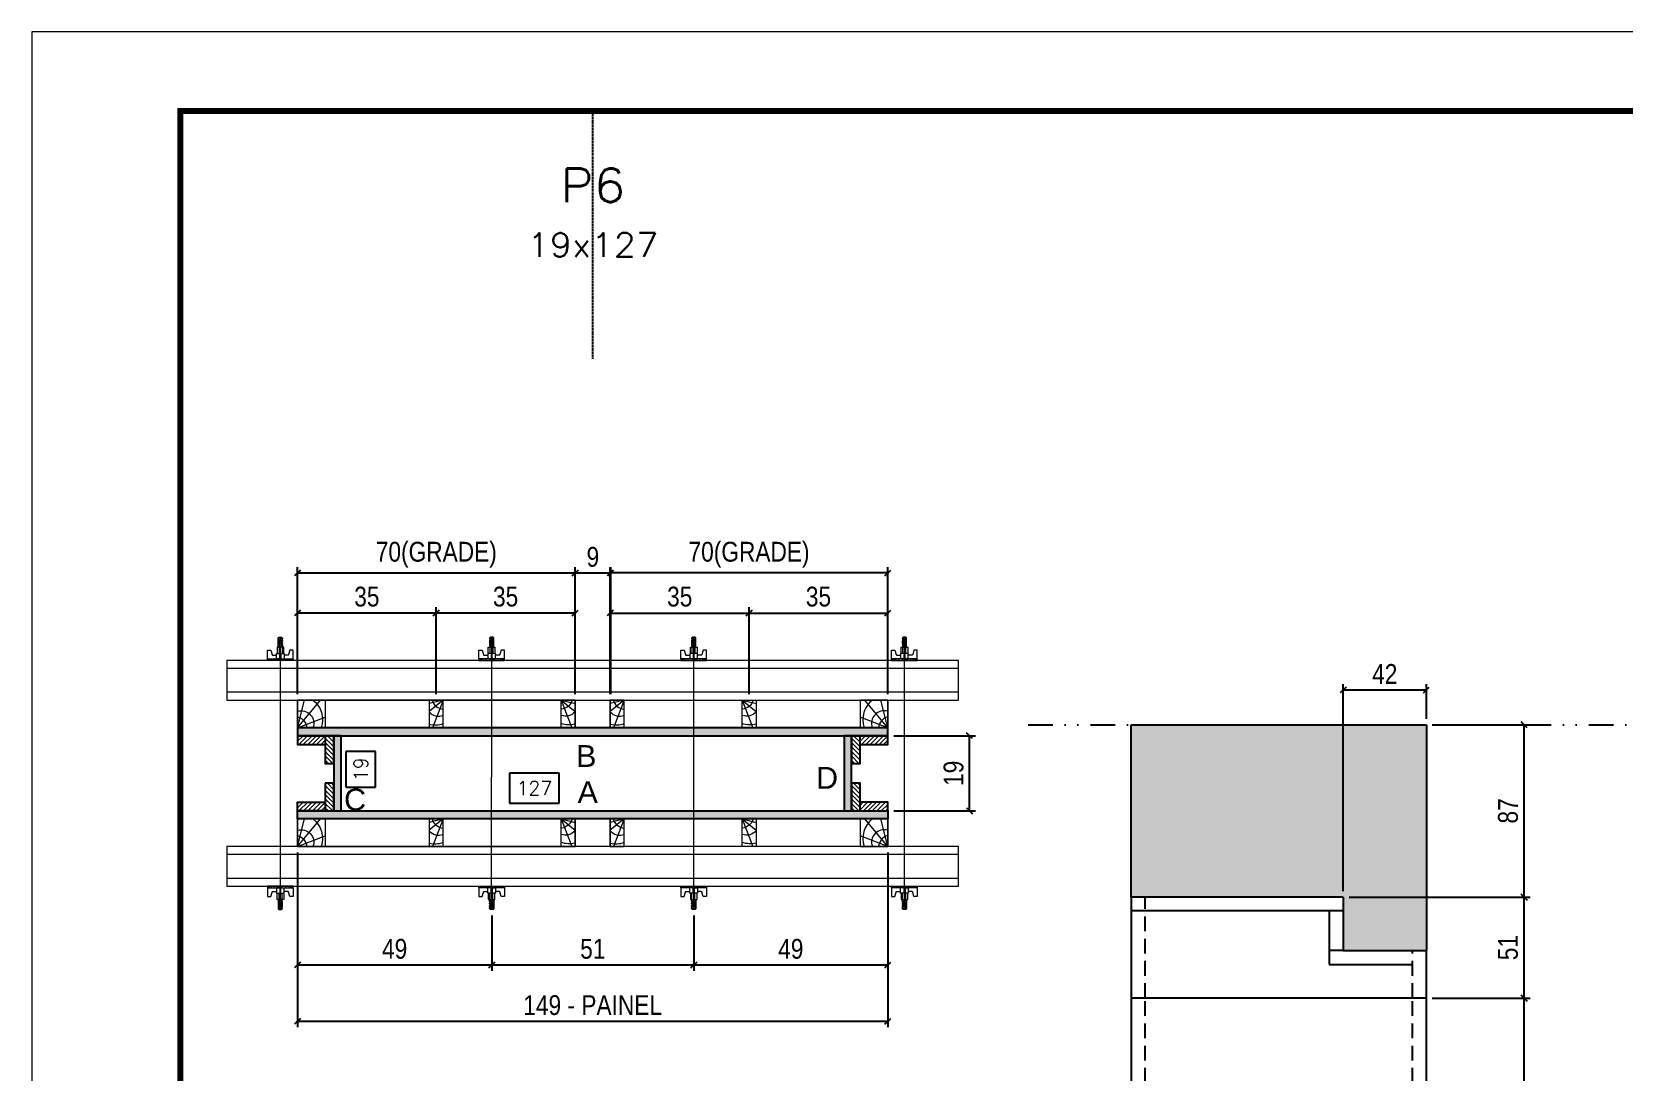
# Model space of a CAD drawing. Extents: x 14400 to 27878, y -21631 to 6985.
# Drawn here: x 16012 to 16816, y 4163 to 4688 of the extents above; entities that cross this region are included whole.
import ezdxf
from ezdxf.enums import TextEntityAlignment as Align

# ---------------------------------------------------------------- set-up
doc = ezdxf.new("R2010")
doc.units = 0
for name, pattern in [('DASHED', [0.75, 0.5, -0.25]), ('DIVIDE2', [0.625, 0.25, -0.125, 0, -0.125, 0, -0.125]), ('HIDDEN', [0.375, 0.25, -0.125])]:
    doc.linetypes.add(name, pattern=pattern)
for name, color, linetype in [('CHAPA', 1, 'Continuous'), ('COTA', 241, 'Continuous'), ('MEIO_PONT', 93, 'Continuous'), ('Nível', 160, 'Continuous'), ('Painéis', 200, 'Continuous'), ('SARR_2.2x7', 40, 'Continuous'), ('SARRAFO', 251, 'Continuous'), ('Sarrafo de Pressão', 42, 'HIDDEN'), ('Texto de Titulo', 7, 'Continuous'), ('Texto Qtd Sarr', 242, 'Continuous'), ('TEXTO_GERAL', 7, 'Continuous')]:
    doc.layers.add(name, color=color, linetype=linetype)
for name, color, linetype, lineweight in [('Folhas', 255, 'Continuous', 9), ('Hachura', 251, 'Continuous', 9), ('Madeira', 126, 'Continuous', 18), ('Perfil Metálico', 224, 'Continuous', 18), ('SARRAFO DE PRESSAO', 251, 'DASHED', 9), ('Texto Seção', 7, 'Continuous', 15)]:
    doc.layers.add(name, color=color, linetype=linetype, lineweight=lineweight)
doc.styles.add('ARIAL', font='arial.ttf')
doc.styles.add('COTA TECNICA', font='techl___.ttf', dxfattribs={"height": 10})
doc.styles.add('COTA TECNICA 2X', font='techl___.ttf', dxfattribs={"height": 10})
doc.styles.add('ROMANS', font='romans.shx')
doc.dimstyles.new('PAINEL', dxfattribs={"dimtxt": 10, "dimasz": 3, "dimexe": 3, "dimexo": 3, "dimgap": 3, "dimtad": 1, "dimdec": 1, "dimzin": 12, "dimdsep": 46, "dimtxsty": 'COTA TECNICA', "dimblk1": 'OBLIQUE', "dimblk2": 'OBLIQUE', "dimsah": 1, "dimcen": 0.9, "dimclrd": 4, "dimclre": 4, "dimclrt": 240, "dimadec": 1, "dimazin": 3, "dimtfac": 1, "dimtdec": 1, "dimtmove": 0, "dimatfit": 3, "dimfxl": 1, "dimtolj": 1, "dimtzin": 12, "dimarcsym": 0})
doc.dimstyles.new('SECAO PILAR', dxfattribs={"dimtxt": 10, "dimasz": 3, "dimexe": 3, "dimexo": 3, "dimgap": 3, "dimtad": 1, "dimdec": 1, "dimlfac": 0.5, "dimzin": 12, "dimdsep": 46, "dimtxsty": 'COTA TECNICA 2X', "dimblk1": 'OBLIQUE', "dimblk2": 'OBLIQUE', "dimsah": 1, "dimcen": 0.9, "dimclrd": 256, "dimclre": 256, "dimclrt": 256, "dimadec": 1, "dimazin": 3, "dimtfac": 1, "dimtdec": 1, "dimtmove": 0, "dimatfit": 3, "dimfxl": 1, "dimtolj": 1, "dimtzin": 12, "dimarcsym": 0})
doc.dimstyles.new('SECÇÃO 2', dxfattribs={"dimtxt": 7, "dimasz": 6, "dimexe": 0.18, "dimexo": 2, "dimgap": -4, "dimtad": 3, "dimdec": 1, "dimlfac": 0.5, "dimzin": 12, "dimdsep": 46, "dimtxsty": 'ROMANS', "dimblk": 'ARCHTICK', "dimcen": 0.09, "dimse1": 1, "dimse2": 1, "dimsd1": 1, "dimsd2": 1, "dimclrd": 180, "dimclre": 5, "dimclrt": 1, "dimadec": 0, "dimazin": 3, "dimtfac": 1, "dimtdec": 1, "dimtofl": 0, "dimtmove": 0, "dimatfit": 3, "dimldrblk": 'ARCHTICK', "dimfxl": 1, "dimtolj": 1, "dimtzin": 0, "dimarcsym": 0})
pattern_1 = [(225, (7022.1627, -18597.0831), (1.12253202, -1.12253202), [])]

# ---------------------------------------------------------------- blocks, each defined once
blk = doc.blocks.new('9999999999')
at = {"layer": 'Folhas'}
blk.add_lwpolyline([(98138.98, 34190.21), (99623.98, 34190.21), (99623.98, 35240.21), (98138.98, 35240.21)], close=True, dxfattribs=at)
at = {"layer": 'Folhas', "color": 30, "const_width": 3}
blk.add_lwpolyline([(98213.98, 34230.21), (99583.98, 34230.21), (99583.98, 35200.21), (98213.98, 35200.21)], close=True, dxfattribs=at)
blk = doc.blocks.new('*D2610')
at = {"layer": 'COTA', "color": 180, "lineweight": -2, "transparency": 16777216}
for p, q in [((16185.53, 4324.4), (16170.53, 4324.4)), ((16170.53, 4324.4), (16170.53, 4306.4)), ((16185.53, 4306.4), (16185.53, 4324.4)), ((16170.53, 4306.4), (16185.53, 4306.4))]:
    blk.add_line(p, q, dxfattribs=at)
at = {"layer": 'Defpoints', "color": 0, "transparency": 16777216}
for p in [(16185.43, 4332.33), (16185.43, 4294.33), (16189.53, 4294.33)]:
    blk.add_point(p, dxfattribs=at)
at = {"layer": 'COTA', "color": 1, "transparency": 16777216, "insert": (16178.03, 4315.4), "char_height": 7, "attachment_point": 5, "rotation": 90, "style": 'ROMANS'}
blk.add_mtext('\\A1;19', dxfattribs=at)
blk = doc.blocks.new('_ArchTick')
at = {"color": 0, "linetype": 'ByBlock', "const_width": 0.15}
blk.add_lwpolyline([(-0.5, -0.5), (0.5, 0.5)], dxfattribs=at)
blk = doc.blocks.new('*D2611')
at = {"layer": 'COTA', "color": 180, "lineweight": -2, "transparency": 16777216}
for p, q in [((16278.17, 4313.33), (16253.17, 4313.33)), ((16253.17, 4313.33), (16253.17, 4298.33)), ((16278.17, 4298.33), (16278.17, 4313.33)), ((16253.17, 4298.33), (16278.17, 4298.33))]:
    blk.add_line(p, q, dxfattribs=at)
at = {"layer": 'Defpoints', "color": 0, "transparency": 16777216}
for p in [(16168.11, 4294.33), (16422.11, 4294.33), (16422.11, 4294.33)]:
    blk.add_point(p, dxfattribs=at)
at = {"layer": 'COTA', "color": 1, "transparency": 16777216, "insert": (16265.67, 4305.83), "char_height": 7, "attachment_point": 5, "style": 'ROMANS'}
blk.add_mtext('\\A1;127', dxfattribs=at)
blk = doc.blocks.new('_Oblique')
at = {"color": 0, "linetype": 'ByBlock', "lineweight": -2}
blk.add_line((-0.5, -0.5), (0.5, 0.5), dxfattribs=at)
blk = doc.blocks.new('*D2612')
at = {"layer": 'COTA', "lineweight": -2, "transparency": 16777216}
for p, q in [((16146.11, 4273.33), (16146.11, 4185.16)), ((16444.11, 4273.37), (16444.11, 4185.16)), ((16146.11, 4188.16), (16444.11, 4188.16))]:
    blk.add_line(p, q, dxfattribs=at)
at = {"layer": 'Defpoints', "color": 0, "transparency": 16777216}
for p in [(16146.11, 4276.33), (16444.11, 4276.37), (16444.11, 4188.16)]:
    blk.add_point(p, dxfattribs=at)
at = {"layer": 'COTA', "lineweight": -2, "transparency": 16777216, "xscale": 3, "yscale": 3, "zscale": 3, "rotation": 180}
blk.add_blockref('_Oblique', (16146.11, 4188.16), dxfattribs=at)
at = {"layer": 'COTA', "lineweight": -2, "transparency": 16777216, "xscale": 3, "yscale": 3, "zscale": 3}
blk.add_blockref('_Oblique', (16444.11, 4188.16), dxfattribs=at)
at = {"layer": 'COTA', "transparency": 16777216, "insert": (16295.11, 4196.27), "char_height": 10, "attachment_point": 5, "style": 'COTA TECNICA 2X'}
blk.add_mtext('\\A1;149 - PAINEL', dxfattribs=at)
blk = doc.blocks.new('*D2613')
at = {"layer": 'COTA', "lineweight": -2, "transparency": 16777216}
for p, q in [((16146.11, 4273.33), (16146.11, 4213.59)), ((16244.18, 4241.55), (16244.18, 4213.59)), ((16146.11, 4216.59), (16244.18, 4216.59))]:
    blk.add_line(p, q, dxfattribs=at)
at = {"layer": 'Defpoints', "color": 0, "transparency": 16777216}
for p in [(16146.11, 4276.33), (16244.18, 4244.55), (16244.18, 4216.59)]:
    blk.add_point(p, dxfattribs=at)
at = {"layer": 'COTA', "lineweight": -2, "transparency": 16777216, "xscale": 3, "yscale": 3, "zscale": 3, "rotation": 180}
blk.add_blockref('_Oblique', (16146.11, 4216.59), dxfattribs=at)
at = {"layer": 'COTA', "lineweight": -2, "transparency": 16777216, "xscale": 3, "yscale": 3, "zscale": 3}
blk.add_blockref('_Oblique', (16244.18, 4216.59), dxfattribs=at)
at = {"layer": 'COTA', "transparency": 16777216, "insert": (16195.15, 4224.69), "char_height": 10, "attachment_point": 5, "style": 'COTA TECNICA 2X'}
blk.add_mtext('\\A1;49', dxfattribs=at)
blk = doc.blocks.new('*D2614')
at = {"layer": 'COTA', "lineweight": -2, "transparency": 16777216}
for p, q in [((16444.11, 4273.33), (16444.11, 4213.59)), ((16346.18, 4241.55), (16346.18, 4213.59)), ((16346.18, 4216.59), (16444.11, 4216.59))]:
    blk.add_line(p, q, dxfattribs=at)
at = {"layer": 'Defpoints', "color": 0, "transparency": 16777216}
for p in [(16444.11, 4276.33), (16346.18, 4244.55), (16444.11, 4216.59)]:
    blk.add_point(p, dxfattribs=at)
at = {"layer": 'COTA', "lineweight": -2, "transparency": 16777216, "xscale": 3, "yscale": 3, "zscale": 3, "rotation": 180}
blk.add_blockref('_Oblique', (16346.18, 4216.59), dxfattribs=at)
at = {"layer": 'COTA', "lineweight": -2, "transparency": 16777216, "xscale": 3, "yscale": 3, "zscale": 3}
blk.add_blockref('_Oblique', (16444.11, 4216.59), dxfattribs=at)
at = {"layer": 'COTA', "transparency": 16777216, "insert": (16395.15, 4224.69), "char_height": 10, "attachment_point": 5, "style": 'COTA TECNICA 2X'}
blk.add_mtext('\\A1;49', dxfattribs=at)
blk = doc.blocks.new('C')
at = {"layer": 'Hachura', "color": 0}
for p, q in [((0, 3.22), (0, -3.22)), ((0.45, 3.22), (0, 3.22)), ((0.46, 3.16), (0, 3.16)), ((0.46, 3.05), (0, 3.05)), ((0.46, 2.88), (0, 2.88)), ((0, 2.75), (0, -1.16)), ((0.46, 2.65), (0, 2.65)), ((0.46, 2.23), (0, 2.23)), ((0.46, 1.51), (0, 1.51)), ((0.39, 0.49), (0.17, 0.49)), ((0.45, -3.23), (0.45, 3.22)), ((0.45, 3.22), (2.58, 3.22)), ((1.74, 0.97), (0.45, 0.97)), ((1.45, 0.1), (0.45, 0.1)), ((1.35, 1.94), (1.35, 0.96)), ((2.58, 2.39), (1.47, 2.09)), ((1.74, -0.97), (1.74, 0.97)), ((1.74, 0.97), (1.74, 0.84)), ((1.74, 0.97), (1.74, 0.84)), ((1.74, 0.84), (3.35, 0.84)), ((3.35, 0.45), (1.74, 0.45)), ((2.58, 3.22), (2.58, 2.39)), ((3.32, 0.84), (3.32, -0.84)), ((3.35, 0.84), (3.35, -0.84)), ((3.68, 0.45), (3.35, 0.45)), ((3.84, -0.52), (3.35, 0.45)), ((3.35, 0.06), (3.67, -0.57)), ((3.68, 0.45), (4.16, -0.52)), ((3.72, 0.5), (4.25, -0.57)), ((4.37, -0.55), (3.83, 0.53)), ((4.15, 0.45), (3.93, 0.45)), ((4.42, -0.52), (3.93, 0.45)), ((4.15, 0.45), (4.26, 0.45)), ((4.26, 0.45), (4.74, -0.52)), ((4.3, 0.5), (4.83, -0.57)), ((4.95, -0.55), (4.41, 0.53)), ((4.51, 0.45), (4.84, 0.45)), ((5, -0.52), (4.51, 0.45)), ((4.84, 0.45), (5.32, -0.52)), ((4.88, 0.5), (5.41, -0.57)), ((5.53, -0.55), (4.99, 0.53)), ((5.58, -0.52), (5.09, 0.45)), ((5.42, 0.45), (5.09, 0.45)), ((5.58, -0.52), (5.09, 0.45)), ((5.42, 0.45), (5.74, -0.19)), ((5.46, 0.5), (5.74, -0.07)), ((5.74, 0.19), (5.57, 0.53)), ((5.74, 0.32), (5.68, 0.45)), ((5.68, 0.45), (5.74, 0.45)), ((5.74, 0.45), (5.9, 0.29)), ((5.74, 0.45), (5.74, -0.52)), ((5.9, -0.36), (5.9, 0.29)), ((0.45, 0), (0, 0)), ((0.46, -1.52), (0, -1.52)), ((0.46, -2.23), (0, -2.23)), ((0.46, -2.65), (0, -2.65)), ((0.46, -2.88), (0, -2.88)), ((0.46, -3.05), (0, -3.05)), ((0.46, -3.16), (0, -3.16)), ((0, -3.22), (2.57, -3.22)), ((0.08, -0.48), (0.29, -0.48)), ((0.29, -0.48), (0.4, -0.48)), ((0.45, 0), (0.45, -0.97)), ((0.45, -0.16), (1.45, -0.16)), ((0.45, -0.65), (0.45, -0.32)), ((0.45, -3.23), (0.45, -0.65)), ((0.45, -0.97), (1.74, -0.97)), ((1.35, -1.94), (1.35, -0.97)), ((2.58, -2.39), (1.47, -2.1)), ((3.35, -0.32), (1.74, -0.32)), ((3.35, -0.84), (1.74, -0.84)), ((2.58, -3.23), (2.58, -2.39)), ((3.35, -0.07), (3.58, -0.52)), ((3.35, -0.52), (3.58, -0.52)), ((3.84, -0.52), (4.16, -0.52)), ((4.42, -0.52), (4.74, -0.52)), ((4.63, -0.52), (4.74, -0.52)), ((5, -0.52), (5.32, -0.52)), ((5.58, -0.52), (5.74, -0.52)), ((5.74, -0.52), (5.9, -0.36)), ((5.74, -0.52), (5.74, -0.52))]:
    blk.add_line(p, q, dxfattribs=at)
for centre, radius, start, end in [((1.52, 1.94), 0.161, 104.7436, 180), ((1.44, -0.03), 0.129, 272.695, 87.305), ((3.81, 0.39), 0.143, 25.5688, 154.4312), ((4.39, 0.39), 0.143, 25.5688, 154.4312), ((4.97, 0.39), 0.143, 25.5688, 154.4312), ((5.55, 0.39), 0.143, 25.5688, 154.4312), ((0.17, -0.37), 0.174, 221.744, 317.8592), ((1.52, -1.94), 0.161, 180, 255.2564), ((3.71, -0.4), 0.174, 222.1408, 318.256), ((4.29, -0.4), 0.174, 222.1408, 318.256), ((4.87, -0.4), 0.174, 222.1408, 318.256), ((5.45, -0.4), 0.174, 222.1408, 318.256), ((5.61, -0.4), 0.174, 317.8592, 318.256)]:
    blk.add_arc(centre, radius, start, end, dxfattribs=at)
blk = doc.blocks.new('*D2615')
at = {"layer": 'COTA', "lineweight": -2, "transparency": 16777216}
for p, q in [((16244.18, 4241.55), (16244.18, 4213.59)), ((16346.18, 4241.55), (16346.18, 4213.59)), ((16244.18, 4216.59), (16346.18, 4216.59))]:
    blk.add_line(p, q, dxfattribs=at)
at = {"layer": 'Defpoints', "color": 0, "transparency": 16777216}
for p in [(16244.18, 4244.55), (16346.18, 4244.55), (16346.18, 4216.59)]:
    blk.add_point(p, dxfattribs=at)
at = {"layer": 'COTA', "lineweight": -2, "transparency": 16777216, "xscale": 3, "yscale": 3, "zscale": 3, "rotation": 180}
blk.add_blockref('_Oblique', (16244.18, 4216.59), dxfattribs=at)
at = {"layer": 'COTA', "lineweight": -2, "transparency": 16777216, "xscale": 3, "yscale": 3, "zscale": 3}
blk.add_blockref('_Oblique', (16346.18, 4216.59), dxfattribs=at)
at = {"layer": 'COTA', "transparency": 16777216, "insert": (16295.18, 4224.7), "char_height": 10, "attachment_point": 5, "style": 'COTA TECNICA 2X'}
blk.add_mtext('\\A1;51', dxfattribs=at)
blk = doc.blocks.new('*D2616')
at = {"layer": 'COTA', "lineweight": -2, "transparency": 16777216}
for p, q in [((16304.01, 4353.33), (16304.01, 4397.25)), ((16304.01, 4394.25), (16374.11, 4394.25)), ((16374.11, 4353.33), (16374.11, 4397.25))]:
    blk.add_line(p, q, dxfattribs=at)
at = {"layer": 'Defpoints', "color": 0, "transparency": 16777216}
for p in [(16374.11, 4394.25), (16304.01, 4350.33), (16374.11, 4350.33)]:
    blk.add_point(p, dxfattribs=at)
at = {"layer": 'COTA', "lineweight": -2, "transparency": 16777216, "xscale": 3, "yscale": 3, "zscale": 3, "rotation": 180}
blk.add_blockref('_Oblique', (16304.01, 4394.25), dxfattribs=at)
at = {"layer": 'COTA', "lineweight": -2, "transparency": 16777216, "xscale": 3, "yscale": 3, "zscale": 3}
blk.add_blockref('_Oblique', (16374.11, 4394.25), dxfattribs=at)
at = {"layer": 'COTA', "transparency": 16777216, "insert": (16339.06, 4402.47), "char_height": 10, "attachment_point": 5, "style": 'COTA TECNICA 2X'}
blk.add_mtext('\\A1;35', dxfattribs=at)
blk = doc.blocks.new('*D2617')
at = {"layer": 'COTA', "lineweight": -2, "transparency": 16777216}
for p, q in [((16374.11, 4353.33), (16374.11, 4397.25)), ((16374.11, 4394.25), (16444.11, 4394.25)), ((16444.11, 4353.32), (16444.11, 4397.25))]:
    blk.add_line(p, q, dxfattribs=at)
at = {"layer": 'Defpoints', "color": 0, "transparency": 16777216}
for p in [(16444.11, 4394.25), (16374.11, 4350.33), (16444.11, 4350.32)]:
    blk.add_point(p, dxfattribs=at)
at = {"layer": 'COTA', "lineweight": -2, "transparency": 16777216, "xscale": 3, "yscale": 3, "zscale": 3, "rotation": 180}
blk.add_blockref('_Oblique', (16374.11, 4394.25), dxfattribs=at)
at = {"layer": 'COTA', "lineweight": -2, "transparency": 16777216, "xscale": 3, "yscale": 3, "zscale": 3}
blk.add_blockref('_Oblique', (16444.11, 4394.25), dxfattribs=at)
at = {"layer": 'COTA', "transparency": 16777216, "insert": (16409.11, 4402.47), "char_height": 10, "attachment_point": 5, "style": 'COTA TECNICA 2X'}
blk.add_mtext('\\A1;35', dxfattribs=at)
blk = doc.blocks.new('*D2618')
at = {"layer": 'COTA', "lineweight": -2, "transparency": 16777216}
for p, q in [((16304.01, 4353.33), (16304.01, 4417.45)), ((16444.11, 4414.45), (16304.01, 4414.45)), ((16444.11, 4353.32), (16444.11, 4417.45))]:
    blk.add_line(p, q, dxfattribs=at)
at = {"layer": 'Defpoints', "color": 0, "transparency": 16777216}
for p in [(16304.01, 4414.45), (16304.01, 4350.33), (16444.11, 4350.32)]:
    blk.add_point(p, dxfattribs=at)
at = {"layer": 'COTA', "lineweight": -2, "transparency": 16777216, "xscale": 3, "yscale": 3, "zscale": 3, "rotation": 180}
blk.add_blockref('_Oblique', (16304.01, 4414.45), dxfattribs=at)
at = {"layer": 'COTA', "lineweight": -2, "transparency": 16777216, "xscale": 3, "yscale": 3, "zscale": 3}
blk.add_blockref('_Oblique', (16444.11, 4414.45), dxfattribs=at)
at = {"layer": 'COTA', "transparency": 16777216, "insert": (16374.06, 4423.67), "char_height": 10, "attachment_point": 5, "style": 'COTA TECNICA 2X'}
blk.add_mtext('\\A1;70(GRADE)', dxfattribs=at)
blk = doc.blocks.new('*D2619')
at = {"layer": 'COTA', "lineweight": -2, "transparency": 16777216}
for p, q in [((16447.12, 4332.33), (16488.42, 4332.33)), ((16485.42, 4294.33), (16485.42, 4332.33)), ((16447.11, 4294.33), (16488.42, 4294.33))]:
    blk.add_line(p, q, dxfattribs=at)
at = {"layer": 'Defpoints', "color": 0, "transparency": 16777216}
for p in [(16444.12, 4332.33), (16485.42, 4332.33), (16444.11, 4294.33)]:
    blk.add_point(p, dxfattribs=at)
at = {"layer": 'COTA', "lineweight": -2, "transparency": 16777216, "xscale": 3, "yscale": 3, "zscale": 3}
for p, rotation in [((16485.42, 4332.33), 90), ((16485.42, 4294.33), 270)]:
    blk.add_blockref('_Oblique', p, dxfattribs=dict(at, rotation=rotation))
at = {"layer": 'COTA', "transparency": 16777216, "insert": (16477.33, 4313.33), "char_height": 10, "attachment_point": 5, "rotation": 90, "style": 'COTA TECNICA 2X'}
blk.add_mtext('\\A1;19', dxfattribs=at)
blk = doc.blocks.new('PONTALETE')
at = {"layer": 'Madeira'}
for q in [(2.71, 7), (7, 5.76), (7, 1.74)]:
    blk.add_line((0, 0), q, dxfattribs=at)
blk.add_lwpolyline([(0, 0), (7, 0), (7, 7), (0, 7)], close=True, dxfattribs=at)
for centre, radius, start, end in [((2.04, 0.06), 6.23, 37.2818, 109.0913), ((1.09, 0.9), 3.19, 343.603, 109.9847), ((-0.21, -0.78), 3.09, 14.6322, 86.0383)]:
    blk.add_arc(centre, radius, start, end, dxfattribs=at)
blk = doc.blocks.new('MEIO PONTALETE')
at = {"layer": 'Madeira'}
for q in [(2.71, 7), (3.5, 2.88), (3.5, 0.87)]:
    blk.add_line((0, 0), q, dxfattribs=at)
blk.add_lwpolyline([(0, 0), (3.5, 0), (3.5, 7), (0, 7)], close=True, dxfattribs=at)
for centre, radius, start, end in [((2.04, 0.06), 6.23, 76.4499, 109.0913), ((1.09, 0.9), 3.19, 40.9063, 109.9847), ((-0.21, -0.78), 3.09, 14.6322, 86.0383)]:
    blk.add_arc(centre, radius, start, end, dxfattribs=at)
blk = doc.blocks.new('titulo1')
at = {"layer": 'Defpoints', "color": 252, "linetype": 'HIDDEN', "ltscale": 2}
blk.add_line((0, 0), (0, 125), dxfattribs=at)
at = {"layer": 'Defpoints', "style": 'ROMANS', "oblique": 15}
blk.add_attdef('FOLHA', text='', height=10, dxfattribs=at).set_placement((0, 15.58), align=Align.MIDDLE_CENTER)
at = {"layer": 'Texto Qtd Sarr', "color": 3, "style": 'ROMANS', "oblique": 15}
for tag, height, p in [('TITULO', 17, (0, 71.45)), ('SEÇÃO', 12, (0, 41.55))]:
    blk.add_attdef(tag, text='', height=height, dxfattribs=at).set_placement(p, align=Align.MIDDLE_CENTER)
blk = doc.blocks.new('*D2621')
at = {"layer": 'COTA', "lineweight": -2, "transparency": 16777216}
for p, q in [((16216.11, 4353.33), (16216.11, 4397.25)), ((16286.21, 4394.25), (16216.11, 4394.25)), ((16286.21, 4353.33), (16286.21, 4397.25))]:
    blk.add_line(p, q, dxfattribs=at)
at = {"layer": 'Defpoints', "color": 0, "transparency": 16777216}
for p in [(16216.11, 4394.25), (16216.11, 4350.33), (16286.21, 4350.33)]:
    blk.add_point(p, dxfattribs=at)
at = {"layer": 'COTA', "lineweight": -2, "transparency": 16777216, "xscale": 3, "yscale": 3, "zscale": 3, "rotation": 180}
blk.add_blockref('_Oblique', (16216.11, 4394.25), dxfattribs=at)
at = {"layer": 'COTA', "lineweight": -2, "transparency": 16777216, "xscale": 3, "yscale": 3, "zscale": 3}
blk.add_blockref('_Oblique', (16286.21, 4394.25), dxfattribs=at)
at = {"layer": 'COTA', "transparency": 16777216, "insert": (16251.16, 4402.47), "char_height": 10, "attachment_point": 5, "style": 'COTA TECNICA 2X'}
blk.add_mtext('\\A1;35', dxfattribs=at)
blk = doc.blocks.new('*D2622')
at = {"layer": 'COTA', "lineweight": -2, "transparency": 16777216}
for p, q in [((16146.11, 4353.32), (16146.11, 4397.25)), ((16216.11, 4394.25), (16146.11, 4394.25)), ((16216.11, 4353.33), (16216.11, 4397.25))]:
    blk.add_line(p, q, dxfattribs=at)
at = {"layer": 'Defpoints', "color": 0, "transparency": 16777216}
for p in [(16146.11, 4394.25), (16146.11, 4350.32), (16216.11, 4350.33)]:
    blk.add_point(p, dxfattribs=at)
at = {"layer": 'COTA', "lineweight": -2, "transparency": 16777216, "xscale": 3, "yscale": 3, "zscale": 3, "rotation": 180}
blk.add_blockref('_Oblique', (16146.11, 4394.25), dxfattribs=at)
at = {"layer": 'COTA', "lineweight": -2, "transparency": 16777216, "xscale": 3, "yscale": 3, "zscale": 3}
blk.add_blockref('_Oblique', (16216.11, 4394.25), dxfattribs=at)
at = {"layer": 'COTA', "transparency": 16777216, "insert": (16181.11, 4402.47), "char_height": 10, "attachment_point": 5, "style": 'COTA TECNICA 2X'}
blk.add_mtext('\\A1;35', dxfattribs=at)
blk = doc.blocks.new('*D2623')
at = {"layer": 'COTA', "lineweight": -2, "transparency": 16777216}
for p, q in [((16146.12, 4353.32), (16146.12, 4417.45)), ((16146.12, 4414.45), (16286.21, 4414.45)), ((16286.21, 4353.33), (16286.21, 4417.45))]:
    blk.add_line(p, q, dxfattribs=at)
at = {"layer": 'Defpoints', "color": 0, "transparency": 16777216}
for p in [(16286.21, 4414.45), (16146.12, 4350.32), (16286.21, 4350.33)]:
    blk.add_point(p, dxfattribs=at)
at = {"layer": 'COTA', "lineweight": -2, "transparency": 16777216, "xscale": 3, "yscale": 3, "zscale": 3, "rotation": 180}
blk.add_blockref('_Oblique', (16146.12, 4414.45), dxfattribs=at)
at = {"layer": 'COTA', "lineweight": -2, "transparency": 16777216, "xscale": 3, "yscale": 3, "zscale": 3}
blk.add_blockref('_Oblique', (16286.21, 4414.45), dxfattribs=at)
at = {"layer": 'COTA', "transparency": 16777216, "insert": (16216.17, 4423.67), "char_height": 10, "attachment_point": 5, "style": 'COTA TECNICA 2X'}
blk.add_mtext('\\A1;70(GRADE)', dxfattribs=at)
blk = doc.blocks.new('*D2624')
at = {"layer": 'COTA', "lineweight": -2, "transparency": 16777216}
for p, q in [((16286.21, 4353.33), (16286.21, 4417.45)), ((16286.21, 4414.45), (16304.21, 4414.45)), ((16304.21, 4353.33), (16304.21, 4417.45))]:
    blk.add_line(p, q, dxfattribs=at)
at = {"layer": 'Defpoints', "color": 0, "transparency": 16777216}
for p in [(16304.21, 4414.45), (16286.21, 4350.33), (16304.21, 4350.33)]:
    blk.add_point(p, dxfattribs=at)
at = {"layer": 'COTA', "lineweight": -2, "transparency": 16777216, "xscale": 3, "yscale": 3, "zscale": 3, "rotation": 180}
blk.add_blockref('_Oblique', (16286.21, 4414.45), dxfattribs=at)
at = {"layer": 'COTA', "lineweight": -2, "transparency": 16777216, "xscale": 3, "yscale": 3, "zscale": 3}
blk.add_blockref('_Oblique', (16304.21, 4414.45), dxfattribs=at)
at = {"layer": 'COTA', "transparency": 16777216, "insert": (16295.21, 4422.53), "char_height": 10, "attachment_point": 5, "style": 'COTA TECNICA 2X'}
blk.add_mtext('\\A1;9', dxfattribs=at)
blk = doc.blocks.new('*D2631')
at = {"layer": 'COTA', "color": 4, "lineweight": -2, "transparency": 16777216}
for p, q in [((16719.01, 4337.86), (16768.37, 4337.86)), ((16765.37, 4250.86), (16765.37, 4337.86)), ((16677.01, 4250.86), (16768.37, 4250.86))]:
    blk.add_line(p, q, dxfattribs=at)
at = {"layer": 'Defpoints', "color": 0, "transparency": 16777216}
for p in [(16716.01, 4337.86), (16765.37, 4337.86), (16674.01, 4250.86)]:
    blk.add_point(p, dxfattribs=at)
at = {"layer": 'COTA', "color": 4, "lineweight": -2, "transparency": 16777216, "xscale": 3, "yscale": 3, "zscale": 3}
for p, rotation in [((16765.37, 4337.86), 90), ((16765.37, 4250.86), 270)]:
    blk.add_blockref('_Oblique', p, dxfattribs=dict(at, rotation=rotation))
at = {"layer": 'COTA', "color": 240, "transparency": 16777216, "insert": (16757.28, 4294.36), "char_height": 10, "attachment_point": 5, "rotation": 90, "style": 'COTA TECNICA'}
blk.add_mtext('\\A1;87', dxfattribs=at)
blk = doc.blocks.new('*D2632')
at = {"layer": 'COTA', "color": 4, "lineweight": -2, "transparency": 16777216}
for p, q in [((16677.01, 4250.86), (16768.37, 4250.86)), ((16765.37, 4199.86), (16765.37, 4250.86)), ((16719.01, 4199.86), (16768.37, 4199.86))]:
    blk.add_line(p, q, dxfattribs=at)
at = {"layer": 'Defpoints', "color": 0, "transparency": 16777216}
for p in [(16674.01, 4250.86), (16765.37, 4250.86), (16716.01, 4199.86)]:
    blk.add_point(p, dxfattribs=at)
at = {"layer": 'COTA', "color": 4, "lineweight": -2, "transparency": 16777216, "xscale": 3, "yscale": 3, "zscale": 3}
for p, rotation in [((16765.37, 4250.86), 90), ((16765.37, 4199.86), 270)]:
    blk.add_blockref('_Oblique', p, dxfattribs=dict(at, rotation=rotation))
at = {"layer": 'COTA', "color": 240, "transparency": 16777216, "insert": (16757.26, 4225.36), "char_height": 10, "attachment_point": 5, "rotation": 90, "style": 'COTA TECNICA'}
blk.add_mtext('\\A1;51', dxfattribs=at)
blk = doc.blocks.new('*D2633')
at = {"layer": 'COTA', "color": 4, "lineweight": -2, "transparency": 16777216}
for p, q in [((16674.01, 4253.86), (16674.01, 4358.4)), ((16716.01, 4340.86), (16716.01, 4358.4)), ((16674.01, 4355.4), (16716.01, 4355.4))]:
    blk.add_line(p, q, dxfattribs=at)
at = {"layer": 'Defpoints', "color": 0, "transparency": 16777216}
for p in [(16716.01, 4355.4), (16716.01, 4337.86), (16674.01, 4250.86)]:
    blk.add_point(p, dxfattribs=at)
at = {"layer": 'COTA', "color": 4, "lineweight": -2, "transparency": 16777216, "xscale": 3, "yscale": 3, "zscale": 3, "rotation": 180}
blk.add_blockref('_Oblique', (16674.01, 4355.4), dxfattribs=at)
at = {"layer": 'COTA', "color": 4, "lineweight": -2, "transparency": 16777216, "xscale": 3, "yscale": 3, "zscale": 3}
blk.add_blockref('_Oblique', (16716.01, 4355.4), dxfattribs=at)
at = {"layer": 'COTA', "color": 240, "transparency": 16777216, "insert": (16695.01, 4363.48), "char_height": 10, "attachment_point": 5, "style": 'COTA TECNICA'}
blk.add_mtext('\\A1;42', dxfattribs=at)
blk = doc.blocks.new('*D2634')
at = {"layer": 'COTA', "color": 4, "lineweight": -2, "transparency": 16777216}
for p, q in [((16719.01, 4199.86), (16768.37, 4199.86)), ((16765.37, 4100.86), (16765.37, 4199.86)), ((16719.01, 4100.86), (16768.37, 4100.86))]:
    blk.add_line(p, q, dxfattribs=at)
at = {"layer": 'Defpoints', "color": 0, "transparency": 16777216}
for p in [(16716.01, 4199.86), (16765.37, 4199.86), (16716.01, 4100.86)]:
    blk.add_point(p, dxfattribs=at)
at = {"layer": 'COTA', "color": 4, "lineweight": -2, "transparency": 16777216, "xscale": 3, "yscale": 3, "zscale": 3}
for p, rotation in [((16765.37, 4199.86), 90), ((16765.37, 4100.86), 270)]:
    blk.add_blockref('_Oblique', p, dxfattribs=dict(at, rotation=rotation))
at = {"layer": 'COTA', "color": 240, "transparency": 16777216, "insert": (16757.29, 4150.36), "char_height": 10, "attachment_point": 5, "rotation": 90, "style": 'COTA TECNICA'}
blk.add_mtext('\\A1;99', dxfattribs=at)

msp = doc.modelspace()

# ---------------------------------------------------------------- hatches: boundary and pattern name
at = {"layer": 'COTA'}
h = msp.add_hatch(dxfattribs=at)
h.set_pattern_fill('AR-CONC', color=256, scale=0.03)
h.paths.add_polyline_path([(16716.01, 4337.86), (16567.01, 4337.86), (16567.01, 4250.86), (16674.01, 4250.86), (16674.01, 4223.86), (16716.01, 4223.86)])
at = {"layer": 'Hachura'}
h = msp.add_hatch(color=256, dxfattribs=at)
h.dxf.hatch_style = 1
h.paths.add_polyline_path([(16444.11, 4332.33), (16444.11, 4336.33), (16146.11, 4336.33), (16146.11, 4332.33)])
h = msp.add_hatch(dxfattribs=at)
h.set_pattern_fill('ANSI31', color=256, scale=0.5, angle=180, style=0)
h.set_pattern_definition(pattern_1)
h.paths.add_polyline_path([(16160.11, 4332.33), (16160.11, 4327.93), (16146.11, 4327.93), (16146.11, 4332.33)])
h = msp.add_hatch(dxfattribs=at)
h.set_pattern_fill('ANSI31', color=256, scale=0.5, angle=270, style=0)
h.set_pattern_definition([(315, (39055.9227, -5170.6268), (1.12253202, 1.12253202), [])])
h.paths.add_polyline_path([(16164.51, 4318.33), (16160.11, 4318.33), (16160.11, 4332.33), (16164.51, 4332.33)])
h = msp.add_hatch(color=256, dxfattribs=at)
h.dxf.hatch_style = 1
h.paths.add_polyline_path([(16164.51, 4294.33), (16168.11, 4294.33), (16168.11, 4332.33), (16164.51, 4332.33)])
h = msp.add_hatch(color=256, dxfattribs=at)
h.dxf.hatch_style = 1
h.paths.add_polyline_path([(16422.11, 4294.33), (16425.71, 4294.33), (16425.71, 4332.33), (16422.11, 4332.33)])
h = msp.add_hatch(dxfattribs=at)
h.set_pattern_fill('ANSI31', color=256, scale=0.5, angle=270, style=0)
h.set_pattern_definition([(315, (39321.5227, -5170.6268), (1.12253202, 1.12253202), [])])
h.paths.add_polyline_path([(16430.11, 4318.33), (16425.71, 4318.33), (16425.71, 4332.33), (16430.11, 4332.33)])
h = msp.add_hatch(dxfattribs=at)
h.set_pattern_fill('ANSI31', color=256, scale=0.5, angle=180, style=0)
h.set_pattern_definition([(225, (7306.1627, -18597.0831), (1.12253202, -1.12253202), [])])
h.paths.add_polyline_path([(16444.11, 4332.33), (16444.11, 4327.93), (16430.11, 4327.93), (16430.11, 4332.33)])
h = msp.add_hatch(dxfattribs=at)
h.set_pattern_fill('ANSI31', color=256, scale=0.5, angle=270, style=0)
h.set_pattern_definition([(315, (39055.9227, -5194.6268), (1.12253202, 1.12253202), [])])
h.paths.add_polyline_path([(16164.51, 4294.33), (16160.11, 4294.33), (16160.11, 4308.33), (16164.51, 4308.33)])
h = msp.add_hatch(dxfattribs=at)
h.set_pattern_fill('ANSI31', color=256, scale=0.5, angle=270, style=0)
h.set_pattern_definition([(315, (39321.5227, -5194.6268), (1.12253202, 1.12253202), [])])
h.paths.add_polyline_path([(16430.11, 4294.33), (16425.71, 4294.33), (16425.71, 4308.33), (16430.11, 4308.33)])
h = msp.add_hatch(dxfattribs=at)
h.set_pattern_fill('ANSI31', color=256, scale=0.5, angle=180, style=0)
h.set_pattern_definition(pattern_1)
h.paths.add_polyline_path([(16160.11, 4294.33), (16160.11, 4298.73), (16146.11, 4298.73), (16146.11, 4294.33)])
h = msp.add_hatch(color=256, dxfattribs=at)
h.dxf.hatch_style = 1
h.paths.add_polyline_path([(16444.11, 4294.33), (16444.11, 4290.33), (16146.11, 4290.33), (16146.11, 4294.33)])
h = msp.add_hatch(dxfattribs=at)
h.set_pattern_fill('ANSI31', color=256, scale=0.5, angle=180, style=0)
h.set_pattern_definition([(225, (6941.1627, -18597.0831), (1.12253202, -1.12253202), [])])
h.paths.add_polyline_path([(16430.11, 4294.33), (16430.11, 4298.73), (16444.11, 4298.73), (16444.11, 4294.33)])

# ---------------------------------------------------------------- linework, layer by layer
at = {"layer": 'CHAPA'}
for points in [[(16444.11, 4332.33), (16444.11, 4336.33), (16146.11, 4336.33), (16146.11, 4332.33)], [(16164.51, 4294.33), (16168.11, 4294.33), (16168.11, 4332.33), (16164.51, 4332.33)], [(16422.11, 4294.33), (16425.71, 4294.33), (16425.71, 4332.33), (16422.11, 4332.33)], [(16444.11, 4294.33), (16444.11, 4290.33), (16146.11, 4290.33), (16146.11, 4294.33)]]:
    msp.add_lwpolyline(points, close=True, dxfattribs=at)
at = {"layer": 'COTA'}
for p, q in [((16567.01, 4250.86), (16567.01, 4337.86)), ((16567.01, 4337.86), (16716.01, 4337.86)), ((16716.01, 4337.86), (16716.01, 4223.86)), ((16674.01, 4223.86), (16667.01, 4223.86)), ((16667.01, 4223.86), (16667.01, 4216.86))]:
    msp.add_line(p, q, dxfattribs=at)
at = {"layer": 'Hachura'}
for p, q in [((16137.43, 4245.55), (16137.43, 4377.3)), ((16244.11, 4245.55), (16244.12, 4377.3)), ((16346.11, 4245.55), (16346.12, 4377.3)), ((16452.5, 4245.55), (16452.5, 4377.3))]:
    msp.add_line(p, q, dxfattribs=at)
at = {"layer": 'Madeira'}
for points in [[(16286.21, 4336.33), (16286.21, 4350.33), (16146.11, 4350.33), (16146.11, 4336.33)], [(16304.01, 4336.33), (16304.01, 4350.33), (16444.11, 4350.33), (16444.11, 4336.33)], [(16286.21, 4276.33), (16286.21, 4290.33), (16146.11, 4290.33), (16146.11, 4276.33)], [(16304.01, 4276.33), (16304.01, 4290.33), (16444.11, 4290.33), (16444.11, 4276.33)]]:
    msp.add_lwpolyline(points, close=True, dxfattribs=at)
at = {"layer": 'Nível', "color": 4, "linetype": 'DIVIDE2', "ltscale": 50}
msp.add_line((16514.95, 4337.86), (17456.97, 4337.86), dxfattribs=at)
at = {"layer": 'Painéis'}
for p, q in [((16567.01, 4250.86), (16567.01, 3978.86)), ((16674.01, 4250.86), (16567.01, 4250.86)), ((16674.01, 4250.86), (16674.01, 4223.86)), ((16674.01, 4223.86), (16716.01, 4223.86)), ((16716.01, 3978.86), (16716.01, 4223.86)), ((16716.01, 4199.86), (16567.01, 4199.86))]:
    msp.add_line(p, q, dxfattribs=at)
at = {"layer": 'Perfil Metálico'}
for p, q in [((16479.83, 4366.27), (16110.4, 4366.27)), ((16479.83, 4354.27), (16110.4, 4354.27)), ((16479.83, 4272.32), (16110.4, 4272.32)), ((16479.83, 4260.32), (16110.4, 4260.32))]:
    msp.add_line(p, q, dxfattribs=at)
for points in [[(16479.83, 4350.33), (16479.83, 4370.33), (16110.4, 4370.27), (16110.4, 4350.27)], [(16110.4, 4276.32), (16110.4, 4256.32), (16479.83, 4256.38), (16479.83, 4276.38)]]:
    msp.add_lwpolyline(points, close=True, dxfattribs=at)
at = {"layer": 'SARR_2.2x7'}
for p, q in [((16674.01, 4243.86), (16567.01, 4243.86)), ((16667.01, 4243.86), (16667.01, 4223.86)), ((16667.01, 4216.86), (16709.01, 4216.86))]:
    msp.add_line(p, q, dxfattribs=at)
at = {"layer": 'SARRAFO'}
for points in [[(16160.11, 4332.33), (16146.11, 4332.33), (16146.11, 4327.93), (16160.11, 4327.93)], [(16430.11, 4327.93), (16444.11, 4327.93), (16444.11, 4332.33), (16430.11, 4332.33)], [(16160.11, 4294.33), (16146.11, 4294.33), (16146.11, 4298.73), (16160.11, 4298.73)], [(16430.11, 4294.33), (16444.11, 4294.33), (16444.11, 4298.73), (16430.11, 4298.73)]]:
    msp.add_lwpolyline(points, dxfattribs=at)
for points in [[(16160.11, 4332.33), (16160.11, 4318.33), (16164.51, 4318.33), (16164.51, 4332.33)], [(16425.71, 4332.33), (16425.71, 4318.33), (16430.11, 4318.33), (16430.11, 4332.33)], [(16160.11, 4308.33), (16160.11, 4294.33), (16164.51, 4294.33), (16164.51, 4308.33)], [(16425.71, 4308.33), (16425.71, 4294.33), (16430.11, 4294.33), (16430.11, 4308.33)]]:
    msp.add_lwpolyline(points, close=True, dxfattribs=at)
at = {"layer": 'Sarrafo de Pressão', "ltscale": 30}
for p, q in [((16574.01, 4199.86), (16574.01, 4250.86)), ((16709.01, 4199.86), (16709.01, 4223.86)), ((16574.01, 4100.86), (16574.01, 4199.86)), ((16709.01, 4100.86), (16709.01, 4199.86))]:
    msp.add_line(p, q, dxfattribs=at)

# ---------------------------------------------------------------- block references
at = {"layer": 'Hachura', "linetype": 'Continuous', "yscale": 2, "zscale": 2}
for p, xscale, rotation in [((16137.43, 4370.3), -2, 270), ((16244.11, 4370.3), 2, 90.00000000000001), ((16346.11, 4370.3), 2, 90.00000000000001), ((16452.49, 4370.3), 2, 90.00000000000001), ((16137.43, 4256.35), 2, 270), ((16244.11, 4256.35), -2, 90), ((16346.11, 4256.35), -2, 90), ((16452.5, 4256.35), -2, 90)]:
    msp.add_blockref('C', p, dxfattribs=dict(at, xscale=xscale, rotation=rotation))
at = {"layer": 'MEIO_PONT'}
for name, p, xscale, yscale, zscale, rotation in [('PONTALETE', (16146.11, 4336.33), -2, 2, 2, 270), ('MEIO PONTALETE', (16219.61, 4350.33), 1.999999997962732, 1.999999997962732, 1.999999997962732, 180), ('MEIO PONTALETE', (16279.21, 4350.33), -1.999999997962732, 1.999999997962732, 1.999999997962732, 180), ('MEIO PONTALETE', (16311.01, 4350.33), 1.999999997962732, 1.999999997962732, 1.999999997962732, 180), ('MEIO PONTALETE', (16370.61, 4350.33), -1.999999997962732, 1.999999997962732, 1.999999997962732, 180), ('PONTALETE', (16444.11, 4336.33), 2, 2, 2, 89.99999999999997), ('PONTALETE', (16146.11, 4276.33), -2, 2, 2, 270), ('MEIO PONTALETE', (16219.61, 4290.33), 1.999999997962732, 1.999999997962732, 1.999999997962732, 180), ('MEIO PONTALETE', (16279.21, 4290.33), -1.999999997962732, 1.999999997962732, 1.999999997962732, 180), ('MEIO PONTALETE', (16311.01, 4290.33), 1.999999997962732, 1.999999997962732, 1.999999997962732, 180), ('MEIO PONTALETE', (16370.61, 4290.33), -1.999999997962732, 1.999999997962732, 1.999999997962732, 180), ('PONTALETE', (16444.11, 4276.33), 2, 2, 2, 89.99999999999997)]:
    msp.add_blockref(name, p, dxfattribs=dict(at, xscale=xscale, yscale=yscale, zscale=zscale, rotation=rotation))
at = {"layer": 'SARRAFO DE PRESSAO', "color": 6, "linetype": 'ByBlock'}
msp.add_blockref('9999999999', (-82127.01, -30552.63), dxfattribs=at)
at = {"layer": 'Texto Seção'}
ref = msp.add_blockref('titulo1', (16295.21, 4522.58), dxfattribs=at)
ref.add_attrib('TITULO', 'P6', dxfattribs={"layer": 'Texto de Titulo', "color": 7, "height": 17, "style": 'ROMANS', "width": 1.1}).set_placement((16295.21, 4610.08), align=Align.MIDDLE_CENTER)
ref.add_attrib('SEÇÃO', '19x127', dxfattribs={"layer": 'Texto de Titulo', "color": 7, "height": 12, "style": 'ROMANS', "width": 1.1}).set_placement((16295.21, 4580.08), align=Align.MIDDLE_CENTER)

# ---------------------------------------------------------------- texts
at = {"layer": 'TEXTO_GERAL', "style": 'ARIAL'}
for s, p in [('B', (16291.88, 4322.07)), ('A', (16292.62, 4303.84)), ('D', (16413.47, 4311.05)), ('C', (16175.13, 4300.09))]:
    msp.add_text(s, height=11, dxfattribs=at).set_placement(p, align=Align.MIDDLE_CENTER)

# ---------------------------------------------------------------- dimensions: what is measured, and where the dimension line sits
at = {"layer": 'COTA'}
dim = msp.add_linear_dim(base=(16286.21, 4414.45), p1=(16146.12, 4350.32), p2=(16286.21, 4350.33), angle=180, text='<>(GRADE)', dimstyle='SECAO PILAR', dxfattribs=at)
dim.commit()
dim.dimension.update_dxf_attribs({"geometry": '*D2623', "text_midpoint": (16216.17, 4423.67)})
for base, p1, p2, text, picture, middle in [((16304.0145, 4414.4472), (16444.1115, 4350.3211), (16304.0145, 4350.3251), '<>(GRADE)', '*D2618', (16374.063, 4423.6679)), ((16444.11, 4188.16), (16146.11, 4276.33), (16444.11, 4276.37), '<> - PAINEL', '*D2612', (16295.11, 4196.27))]:
    dim = msp.add_linear_dim(base=base, p1=p1, p2=p2, text=text, dimstyle='SECAO PILAR', dxfattribs=at)
    dim.commit()
    dim.dimension.update_dxf_attribs({"geometry": picture, "text_midpoint": middle})
for base, p1, p2, dimstyle, picture, middle in [((16304.21, 4414.45), (16286.21, 4350.33), (16304.21, 4350.33), 'SECAO PILAR', '*D2624', (16295.21, 4422.53)), ((16374.114501, 4394.252118), (16304.014502, 4350.325068), (16374.114501, 4350.325068), 'SECAO PILAR', '*D2616', (16339.064502, 4402.471416)), ((16444.11, 4394.25), (16374.11, 4350.33), (16444.11, 4350.32), 'SECAO PILAR', '*D2617', (16409.11, 4402.47)), ((16716.01, 4355.4), (16674.01, 4250.86), (16716.01, 4337.86), 'PAINEL', '*D2633', (16695.01, 4363.48)), ((16244.18, 4216.59), (16146.11, 4276.33), (16244.18, 4244.55), 'SECAO PILAR', '*D2613', (16195.15, 4224.69)), ((16444.11, 4216.59), (16346.18, 4244.55), (16444.11, 4276.33), 'SECAO PILAR', '*D2614', (16395.15, 4224.69)), ((16346.18, 4216.59), (16244.18, 4244.55), (16346.18, 4244.55), 'SECAO PILAR', '*D2615', (16295.18, 4224.7))]:
    dim = msp.add_linear_dim(base=base, p1=p1, p2=p2, dimstyle=dimstyle, dxfattribs=at)
    dim.commit()
    dim.dimension.update_dxf_attribs({"geometry": picture, "text_midpoint": middle})
for base, p1, p2, angle, dimstyle, picture, middle in [((16146.11, 4394.25), (16216.11, 4350.33), (16146.11, 4350.32), 180, 'SECAO PILAR', '*D2622', (16181.11, 4402.47)), ((16216.114505, 4394.252118), (16286.214504, 4350.325068), (16216.114505, 4350.325068), 180, 'SECAO PILAR', '*D2621', (16251.164504, 4402.471416)), ((16485.42, 4332.33), (16444.11, 4294.33), (16444.12, 4332.33), 90, 'SECAO PILAR', '*D2619', (16477.33, 4313.33)), ((16765.37, 4337.86), (16674.01, 4250.86), (16716.01, 4337.86), 90, 'PAINEL', '*D2631', (16757.28, 4294.36)), ((16765.37, 4250.86), (16716.01, 4199.86), (16674.01, 4250.86), 90, 'PAINEL', '*D2632', (16757.26, 4225.36)), ((16765.37, 4199.86), (16716.01, 4100.86), (16716.01, 4199.86), 90, 'PAINEL', '*D2634', (16757.29, 4150.36))]:
    dim = msp.add_linear_dim(base=base, p1=p1, p2=p2, angle=angle, dimstyle=dimstyle, dxfattribs=at)
    dim.commit()
    dim.dimension.update_dxf_attribs({"geometry": picture, "text_midpoint": middle})
dim = msp.add_linear_dim(base=(16189.53, 4294.33), p1=(16185.43, 4332.33), p2=(16185.43, 4294.33), angle=270, dimstyle='SECÇÃO 2', dxfattribs=at)
dim.commit()
dim.dimension.update_dxf_attribs({"geometry": '*D2610', "text_midpoint": (16189.53, 4315.4), "dimtype": 160})
dim = msp.add_linear_dim(base=(16422.11, 4294.33), p1=(16168.11, 4294.33), p2=(16422.11, 4294.33), dimstyle='SECÇÃO 2', dxfattribs=at)
dim.commit()
dim.dimension.update_dxf_attribs({"geometry": '*D2611', "text_midpoint": (16265.67, 4294.33), "dimtype": 160})

doc.saveas('drawing.dxf')
